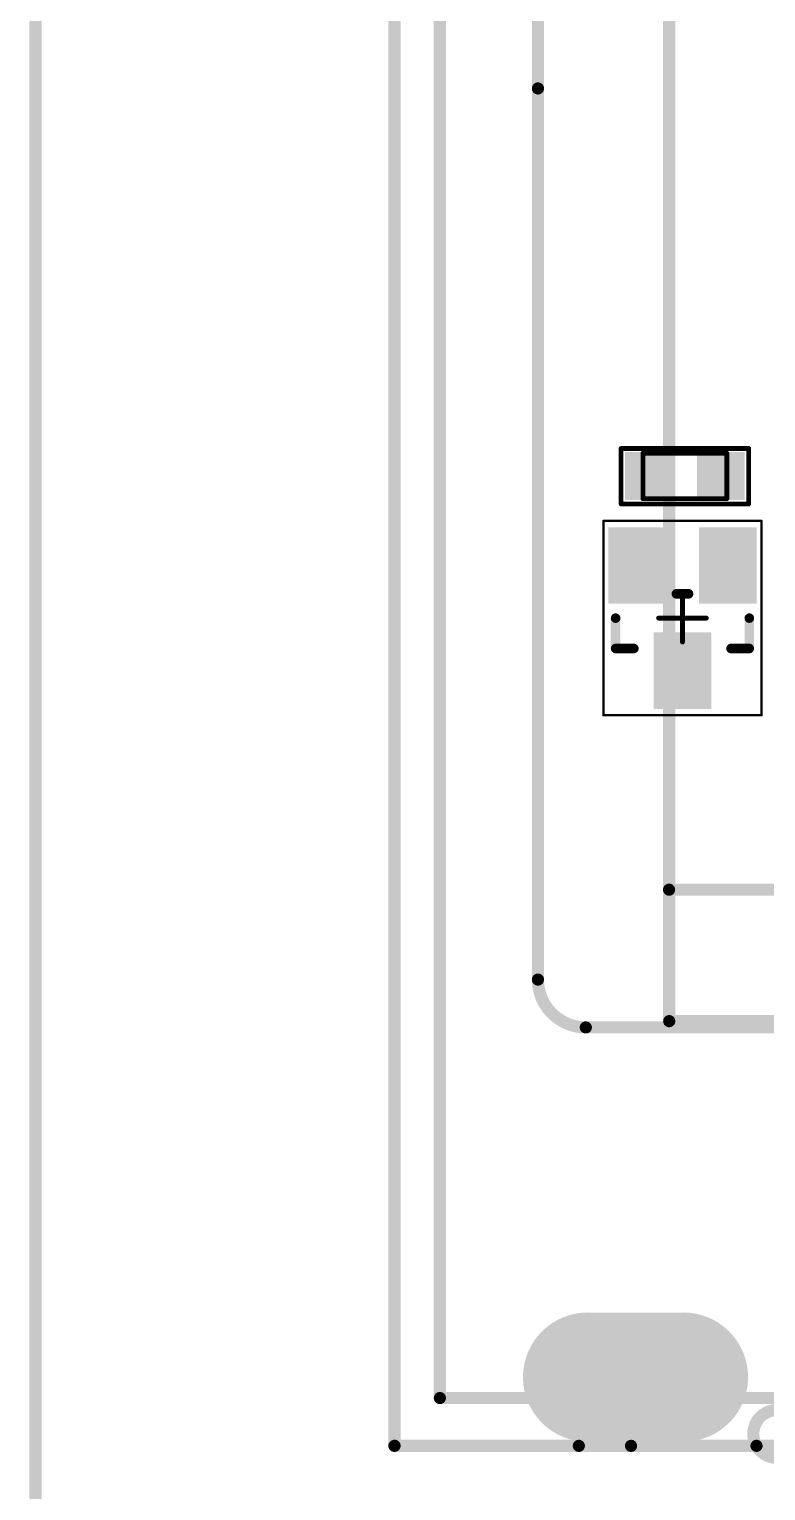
# Model space of a CAD drawing. Header units: millimetres. Extents: x 188 to 468, y 62 to 189.
# Drawn here: x 356.16 to 371.55, y 87.24 to 117.8 of the extents above; entities that cross this region are included whole.
import ezdxf

# ---------------------------------------------------------------- set-up
doc = ezdxf.new("R2010")
doc.units = ezdxf.units.MM
for name, color, linetype in [('BottomOverlay', 54, 'Continuous'), ('BottomPaste', 16, 'Continuous'), ('BottomSolder', 6, 'Continuous'), ('KeepOutLayer', 6, 'Continuous'), ('Mechanical13', 56, 'Continuous'), ('Mechanical15', 56, 'Continuous'), ('TopOverlay', 2, 'Continuous'), ('TopSolder', 216, 'Continuous')]:
    doc.layers.add(name, color=color, linetype=linetype)

msp = doc.modelspace()

# ---------------------------------------------------------------- linework, layer by layer
at = {"layer": 'BottomOverlay'}
for points, const_width in [([(369.412, 109.033), (368.528, 109.033)], 0.1), ([(368.528, 107.874), (368.528, 109.033)], 0.1), ([(371.195, 109.033), (369.417, 109.033)], 0.1), ([(371.195, 107.874), (371.195, 109.033)], 0.1), ([(371.195, 107.874), (368.528, 107.874)], 0.1), ([(369.938, 105.994), (369.684, 105.994)], 0.2), ([(368.414, 104.851), (368.414, 105.486)], 0.2), ([(371.208, 104.851), (371.208, 105.486)], 0.2), ([(368.795, 104.851), (368.414, 104.851)], 0.2), ([(371.208, 104.851), (370.827, 104.851)], 0.2)]:
    msp.add_lwpolyline(points, dxfattribs=dict(at, const_width=const_width))
for points, const_width in [([(368.553, 109.033, -1), (368.503, 109.033, -1)], 0.05), ([(368.553, 109.033, -1), (368.503, 109.033, -1)], 0.05), ([(369.437, 109.033, -1), (369.387, 109.033, -1)], 0.05), ([(369.442, 109.033, -1), (369.392, 109.033, -1)], 0.05), ([(371.22, 109.033, -1), (371.17, 109.033, -1)], 0.05), ([(371.22, 109.033, -1), (371.17, 109.033, -1)], 0.05), ([(368.553, 107.874, -1), (368.503, 107.874, -1)], 0.05), ([(368.553, 107.874, -1), (368.503, 107.874, -1)], 0.05), ([(371.22, 107.874, -1), (371.17, 107.874, -1)], 0.05), ([(371.22, 107.874, -1), (371.17, 107.874, -1)], 0.05), ([(369.734, 105.994, -1), (369.634, 105.994, -1)], 0.1), ([(369.988, 105.994, -1), (369.888, 105.994, -1)], 0.1), ([(368.464, 105.486, -1), (368.364, 105.486, -1)], 0.1), ([(371.258, 105.486, -1), (371.158, 105.486, -1)], 0.1), ([(368.464, 104.851, -1), (368.364, 104.851, -1)], 0.1), ([(368.464, 104.851, -1), (368.364, 104.851, -1)], 0.1), ([(368.845, 104.851, -1), (368.745, 104.851, -1)], 0.1), ([(370.877, 104.851, -1), (370.777, 104.851, -1)], 0.1), ([(371.258, 104.851, -1), (371.158, 104.851, -1)], 0.1), ([(371.258, 104.851, -1), (371.158, 104.851, -1)], 0.1)]:
    msp.add_lwpolyline(points, format="xyb", close=True, dxfattribs=dict(at, const_width=const_width))
at = {"layer": 'BottomPaste'}
for points in [[(368.712, 108.858), (369.512, 108.858), (368.712, 108.058), (369.512, 108.058)], [(370.212, 108.858), (371.012, 108.858), (370.212, 108.058), (371.012, 108.058)], [(369.361, 105.886), (368.361, 105.886), (369.361, 107.286), (368.361, 107.286)], [(371.261, 105.886), (370.261, 105.886), (371.261, 107.286), (370.261, 107.286)], [(370.311, 103.686), (369.311, 103.686), (370.311, 105.086), (369.311, 105.086)]]:
    msp.add_solid(points, dxfattribs=at)
at = {"layer": 'BottomSolder', "const_width": 2.703}
msp.add_lwpolyline([(369.83, 89.614), (367.83, 89.614)], dxfattribs=at)
at = {"layer": 'BottomSolder', "const_width": 1.352}
for points in [[(368.506, 89.614, -1), (367.154, 89.614, -1)], [(370.506, 89.614, -1), (369.154, 89.614, -1)]]:
    msp.add_lwpolyline(points, format="xyb", close=True, dxfattribs=at)
at = {"layer": 'BottomSolder'}
for points in [[(368.612, 108.958), (369.612, 108.958), (368.612, 107.958), (369.612, 107.958)], [(370.112, 108.958), (371.112, 108.958), (370.112, 107.958), (371.112, 107.958)], [(369.463, 105.785), (368.26, 105.785), (369.463, 107.388), (368.26, 107.388)], [(371.363, 105.785), (370.16, 105.785), (371.363, 107.388), (370.16, 107.388)], [(370.413, 103.585), (369.21, 103.585), (370.413, 105.188), (369.21, 105.188)]]:
    msp.add_solid(points, dxfattribs=at)
at = {"layer": 'KeepOutLayer', "const_width": 0.254}
msp.add_lwpolyline([(356.288, 66.889), (356.288, 148.768)], dxfattribs=at)
msp.add_lwpolyline([(371.791, 88.927, 1), (371.791, 87.927)], format="xyb", dxfattribs=at)
at = {"layer": 'Mechanical13', "const_width": 0.1}
for points in [[(370.738, 108.933), (368.985, 108.933)], [(368.985, 107.983), (368.985, 108.933)], [(370.738, 107.983), (370.738, 108.933)], [(370.738, 107.983), (368.985, 107.983)]]:
    msp.add_lwpolyline(points, dxfattribs=at)
at = {"layer": 'Mechanical13', "const_width": 0.05}
for points in [[(369.01, 108.933, -1), (368.96, 108.933, -1)], [(369.01, 108.933, -1), (368.96, 108.933, -1)], [(370.763, 108.933, -1), (370.713, 108.933, -1)], [(370.763, 108.933, -1), (370.713, 108.933, -1)], [(369.01, 107.983, -1), (368.96, 107.983, -1)], [(369.01, 107.983, -1), (368.96, 107.983, -1)], [(370.763, 107.983, -1), (370.713, 107.983, -1)], [(370.763, 107.983, -1), (370.713, 107.983, -1)]]:
    msp.add_lwpolyline(points, format="xyb", close=True, dxfattribs=at)
at = {"layer": 'Mechanical15'}
for points, const_width in [([(356.294, 78.678), (356.294, 148.678)], 0.254), ([(363.794, 88.178), (363.794, 139.178)], 0.254), ([(369.534, 97.058), (369.534, 130.298)], 0.254), ([(371.462, 107.518), (368.16, 107.518)], 0.05), ([(368.16, 103.454), (368.16, 107.518)], 0.05), ([(371.462, 103.454), (371.462, 107.518)], 0.05), ([(369.811, 104.986), (369.811, 105.986)], 0.1), ([(370.311, 105.486), (369.311, 105.486)], 0.1), ([(371.462, 103.454), (368.16, 103.454)], 0.05), ([(436.054, 97.058), (369.534, 97.058)], 0.254), ([(441.794, 88.178), (363.794, 88.178)], 0.254)]:
    msp.add_lwpolyline(points, dxfattribs=dict(at, const_width=const_width))
for points, const_width in [([(368.173, 107.518, -1), (368.148, 107.518, -1)], 0.025), ([(368.173, 107.518, -1), (368.148, 107.518, -1)], 0.025), ([(371.475, 107.518, -1), (371.45, 107.518, -1)], 0.025), ([(371.475, 107.518, -1), (371.45, 107.518, -1)], 0.025), ([(369.836, 105.986, -1), (369.786, 105.986, -1)], 0.05), ([(369.336, 105.486, -1), (369.286, 105.486, -1)], 0.05), ([(370.336, 105.486, -1), (370.286, 105.486, -1)], 0.05), ([(369.836, 104.986, -1), (369.786, 104.986, -1)], 0.05), ([(368.173, 103.454, -1), (368.148, 103.454, -1)], 0.025), ([(368.173, 103.454, -1), (368.148, 103.454, -1)], 0.025), ([(371.475, 103.454, -1), (371.45, 103.454, -1)], 0.025), ([(371.475, 103.454, -1), (371.45, 103.454, -1)], 0.025), ([(369.598, 97.058, -1), (369.471, 97.058, -1)], 0.127), ([(369.598, 97.058, -1), (369.471, 97.058, -1)], 0.127), ([(363.858, 88.178, -1), (363.731, 88.178, -1)], 0.127), ([(363.858, 88.178, -1), (363.731, 88.178, -1)], 0.127)]:
    msp.add_lwpolyline(points, format="xyb", close=True, dxfattribs=dict(at, const_width=const_width))
at = {"layer": 'TopOverlay', "const_width": 0.254}
for points in [[(363.791, 88.177), (363.791, 139.177)], [(364.741, 89.177), (364.741, 138.177)], [(366.791, 97.927), (366.791, 134.927)], [(369.531, 99.807), (369.531, 133.047)], [(366.791, 116.562), (366.791, 131.666)], [(436.051, 99.807), (369.531, 99.807)], [(437.791, 96.927), (367.791, 96.927)], [(394.765, 89.177), (364.741, 89.177)], [(367.646, 88.177), (363.791, 88.177)], [(371.358, 88.177), (368.737, 88.177)]]:
    msp.add_lwpolyline(points, dxfattribs=at)
at = {"layer": 'TopOverlay', "const_width": 0.127}
for points in [[(366.855, 116.562, -1), (366.728, 116.562, -1)], [(369.595, 99.807, -1), (369.468, 99.807, -1)], [(369.595, 99.807, -1), (369.468, 99.807, -1)], [(366.855, 97.927, -1), (366.728, 97.927, -1)], [(366.855, 97.927, -1), (366.728, 97.927, -1)], [(367.855, 96.927, -1), (367.728, 96.927, -1)], [(367.855, 96.927, -1), (367.728, 96.927, -1)], [(364.805, 89.177, -1), (364.678, 89.177, -1)], [(364.805, 89.177, -1), (364.678, 89.177, -1)], [(363.855, 88.177, -1), (363.728, 88.177, -1)], [(363.855, 88.177, -1), (363.728, 88.177, -1)], [(367.709, 88.177, -1), (367.582, 88.177, -1)], [(368.8, 88.177, -1), (368.673, 88.177, -1)], [(371.422, 88.177, -1), (371.295, 88.177, -1)]]:
    msp.add_lwpolyline(points, format="xyb", close=True, dxfattribs=at)
at = {"layer": 'TopOverlay', "const_width": 0.254}
msp.add_lwpolyline([(366.791, 97.927, 0.414214), (367.791, 96.927)], format="xyb", dxfattribs=at)
at = {"layer": 'TopSolder', "const_width": 2.703}
msp.add_lwpolyline([(369.83, 89.614), (367.83, 89.614)], dxfattribs=at)
at = {"layer": 'TopSolder', "const_width": 1.352}
for points in [[(368.506, 89.614, -1), (367.154, 89.614, -1)], [(370.506, 89.614, -1), (369.154, 89.614, -1)]]:
    msp.add_lwpolyline(points, format="xyb", close=True, dxfattribs=at)

doc.saveas('drawing.dxf')
